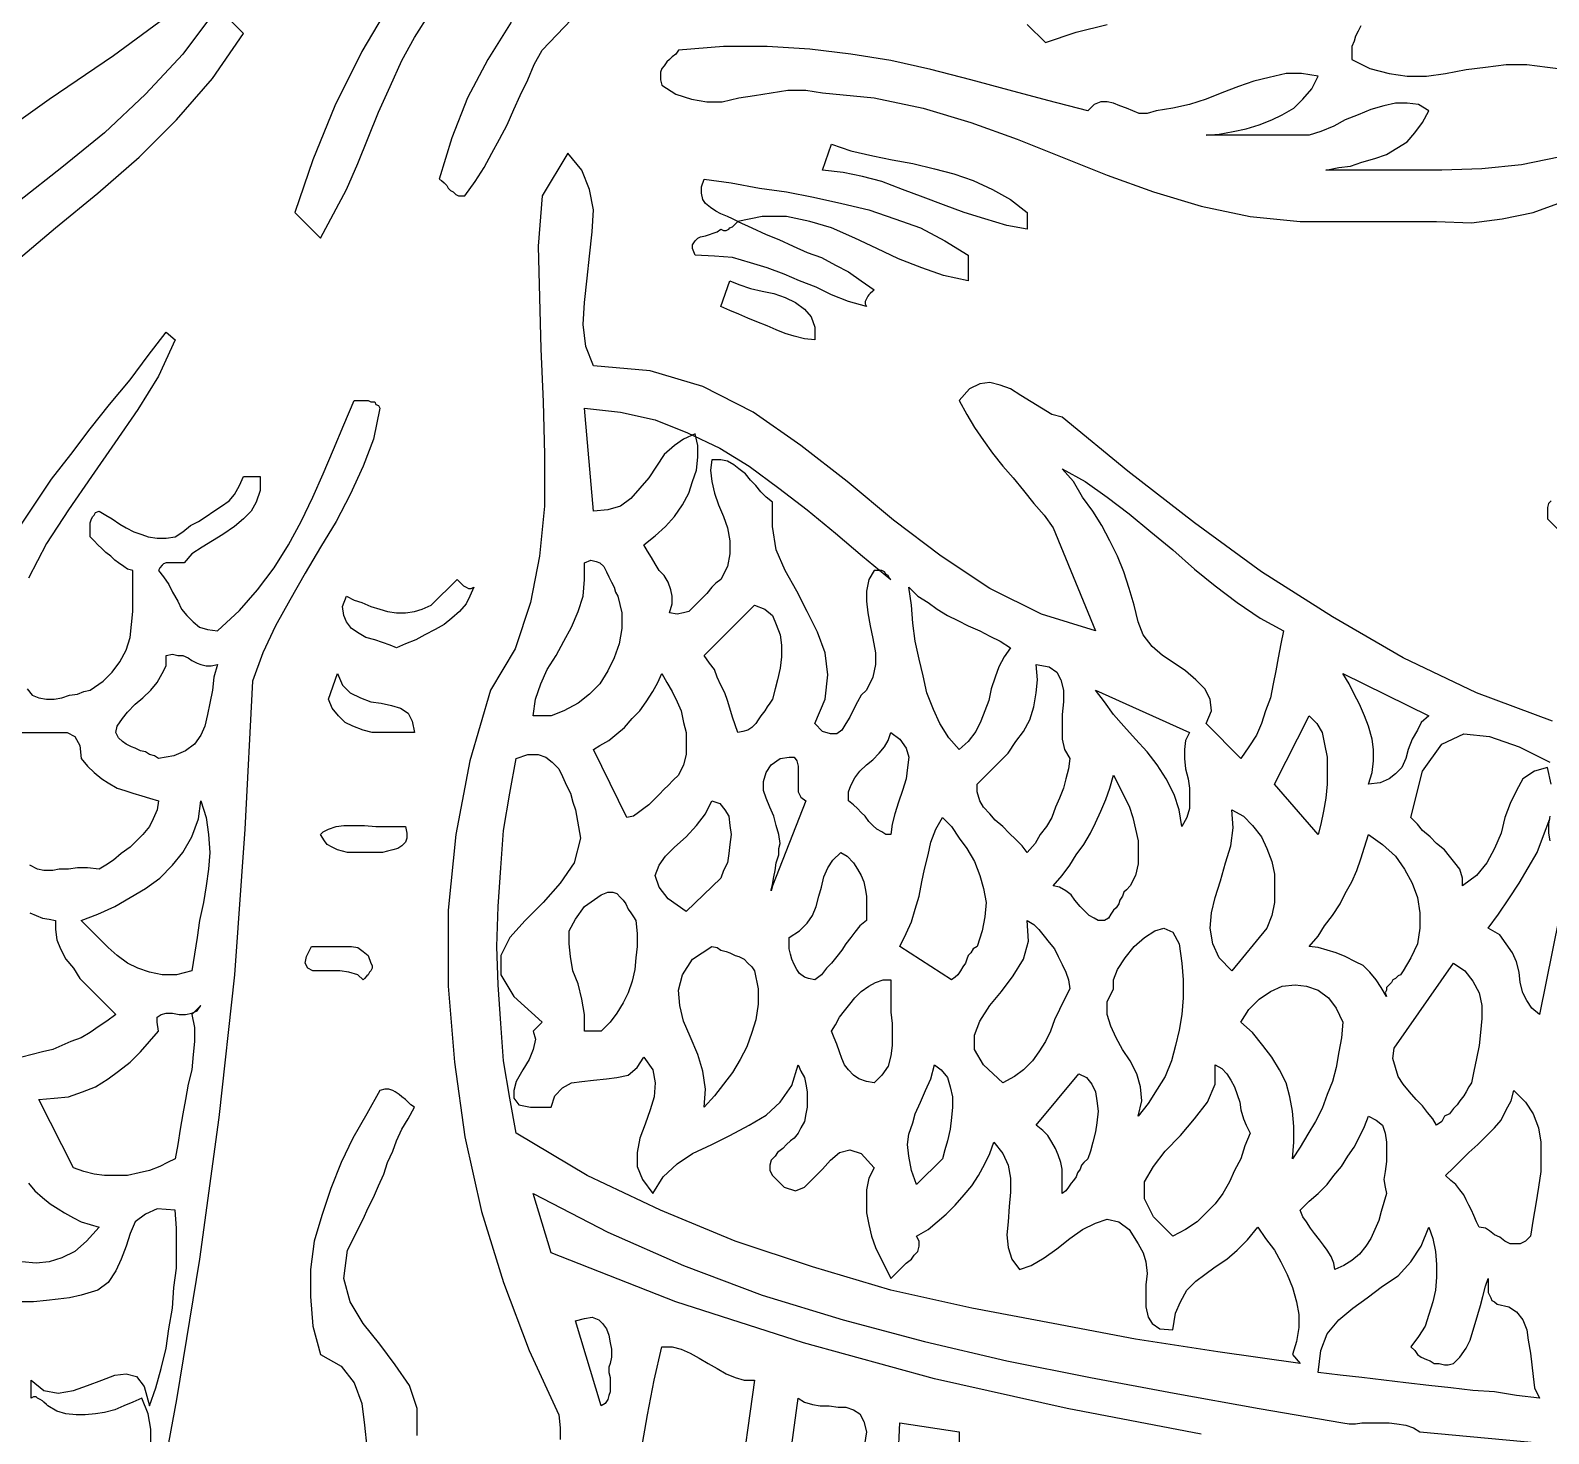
# Model space of a CAD drawing. Extents: x 0.03 to 9.22, y 0.02 to 5.11.
# Drawn here: x 1.244 to 2.424, y 1.183 to 2.273 of the extents above; entities that cross this region are included whole.
import ezdxf

# ---------------------------------------------------------------- set-up
doc = ezdxf.new("R2010")
doc.units = 0
doc.layers.add('1', color=7, linetype='Continuous')

msp = doc.modelspace()

# ---------------------------------------------------------------- linework, layer by layer
for points in [[(2.019, 2.132), (2.019, 2.119), (2.003, 2.122), (1.986, 2.127), (1.97, 2.132), (1.954, 2.138), (1.938, 2.144), (1.922, 2.15), (1.906, 2.156), (1.891, 2.16), (1.876, 2.163), (1.86, 2.165), (1.867, 2.185), (1.882, 2.18), (1.899, 2.176), (1.914, 2.173), (1.93, 2.17), (1.947, 2.166), (1.962, 2.162), (1.977, 2.157), (1.992, 2.15), (2.006, 2.142), (2.019, 2.132)], [(1.973, 2.099), (1.973, 2.079), (1.954, 2.083), (1.937, 2.089), (1.919, 2.096), (1.902, 2.104), (1.885, 2.112), (1.867, 2.12), (1.85, 2.125), (1.832, 2.129), (1.813, 2.129), (1.794, 2.125), (1.805, 2.12), (1.816, 2.115), (1.826, 2.111), (1.837, 2.106), (1.848, 2.101), (1.859, 2.097), (1.87, 2.091), (1.88, 2.086), (1.89, 2.079), (1.9, 2.072), (1.899, 2.071), (1.897, 2.069), (1.896, 2.068), (1.895, 2.067), (1.894, 2.065), (1.893, 2.063), (1.893, 2.061), (1.894, 2.059), (1.88, 2.063), (1.867, 2.068), (1.855, 2.074), (1.842, 2.079), (1.83, 2.084), (1.817, 2.089), (1.804, 2.093), (1.79, 2.097), (1.776, 2.098), (1.761, 2.099), (1.759, 2.104), (1.759, 2.107), (1.761, 2.11), (1.763, 2.112), (1.765, 2.113), (1.769, 2.114), (1.772, 2.115), (1.775, 2.116), (1.778, 2.117), (1.781, 2.119), (1.783, 2.118), (1.785, 2.118), (1.787, 2.119), (1.788, 2.12), (1.79, 2.121), (1.791, 2.122), (1.793, 2.124), (1.794, 2.125), (1.79, 2.127), (1.786, 2.129), (1.781, 2.131), (1.777, 2.133), (1.773, 2.136), (1.769, 2.139), (1.767, 2.142), (1.766, 2.147), (1.766, 2.152), (1.768, 2.158), (1.789, 2.155), (1.811, 2.151), (1.832, 2.148), (1.853, 2.144), (1.875, 2.139), (1.896, 2.134), (1.916, 2.127), (1.936, 2.12), (1.955, 2.11), (1.973, 2.099)], [(1.854, 2.033), (1.846, 2.034), (1.838, 2.036), (1.831, 2.038), (1.824, 2.041), (1.817, 2.044), (1.809, 2.047), (1.802, 2.05), (1.795, 2.053), (1.788, 2.056), (1.781, 2.059), (1.788, 2.079), (1.795, 2.076), (1.804, 2.073), (1.813, 2.071), (1.822, 2.069), (1.831, 2.066), (1.839, 2.062), (1.846, 2.057), (1.851, 2.051), (1.854, 2.043), (1.854, 2.033)], [(1.233, 1.883), (1.247, 1.904), (1.261, 1.925), (1.276, 1.944), (1.291, 1.964), (1.306, 1.983), (1.322, 2.002), (1.336, 2.021), (1.35, 2.039), (1.357, 2.033)], [(1.357, 2.033), (1.344, 2.005), (1.328, 1.979), (1.31, 1.953), (1.292, 1.927), (1.274, 1.901), (1.257, 1.875), (1.243, 1.848)], [(1.242, 1.762), (1.246, 1.757), (1.251, 1.755), (1.257, 1.754), (1.263, 1.754), (1.269, 1.755), (1.275, 1.757), (1.281, 1.758), (1.286, 1.76), (1.291, 1.761), (1.301, 1.768), (1.308, 1.775), (1.314, 1.783), (1.319, 1.792), (1.322, 1.802), (1.323, 1.812), (1.324, 1.822), (1.324, 1.832), (1.324, 1.843), (1.324, 1.854), (1.32, 1.855), (1.317, 1.857), (1.313, 1.86), (1.31, 1.862), (1.307, 1.865), (1.303, 1.868), (1.3, 1.871), (1.297, 1.874), (1.294, 1.877), (1.291, 1.88), (1.291, 1.883), (1.291, 1.886), (1.291, 1.889), (1.291, 1.891), (1.292, 1.894), (1.293, 1.896), (1.294, 1.897), (1.295, 1.899), (1.298, 1.9), (1.303, 1.897), (1.308, 1.894), (1.314, 1.89), (1.319, 1.887), (1.325, 1.884), (1.331, 1.882), (1.336, 1.88), (1.343, 1.879), (1.35, 1.879), (1.357, 1.88), (1.363, 1.884), (1.369, 1.889), (1.375, 1.892), (1.381, 1.896), (1.387, 1.9), (1.393, 1.904), (1.399, 1.908), (1.403, 1.913), (1.407, 1.92), (1.41, 1.927), (1.423, 1.927), (1.423, 1.916), (1.42, 1.907), (1.416, 1.9), (1.41, 1.894), (1.403, 1.888), (1.394, 1.882), (1.386, 1.877), (1.378, 1.872), (1.37, 1.867), (1.364, 1.86), (1.361, 1.86), (1.358, 1.86), (1.355, 1.86), (1.353, 1.86), (1.35, 1.86), (1.348, 1.859), (1.347, 1.858), (1.345, 1.856), (1.344, 1.854), (1.348, 1.849), (1.352, 1.843), (1.355, 1.837), (1.359, 1.83), (1.362, 1.824), (1.366, 1.819), (1.371, 1.814), (1.376, 1.81), (1.382, 1.808), (1.39, 1.807), (1.407, 1.823), (1.421, 1.839), (1.434, 1.856), (1.445, 1.874), (1.455, 1.892), (1.464, 1.911), (1.472, 1.929), (1.48, 1.948), (1.488, 1.967), (1.496, 1.986), (1.499, 1.986), (1.502, 1.986), (1.504, 1.986), (1.507, 1.986), (1.509, 1.985), (1.512, 1.985), (1.513, 1.983), (1.515, 1.982), (1.516, 1.98), (1.511, 1.956), (1.503, 1.935), (1.493, 1.913), (1.482, 1.892), (1.47, 1.872), (1.458, 1.852), (1.446, 1.831), (1.435, 1.811), (1.425, 1.79), (1.417, 1.768), (1.411, 1.653), (1.403, 1.54), (1.391, 1.429), (1.376, 1.319), (1.358, 1.21), (1.338, 1.102)], [(1.589, 1.841), (1.586, 1.834), (1.583, 1.828), (1.578, 1.822), (1.572, 1.817), (1.566, 1.812), (1.559, 1.808), (1.551, 1.804), (1.544, 1.8), (1.536, 1.797), (1.529, 1.794), (1.524, 1.796), (1.518, 1.798), (1.512, 1.8), (1.505, 1.802), (1.5, 1.805), (1.494, 1.809), (1.49, 1.814), (1.488, 1.819), (1.487, 1.826), (1.49, 1.834), (1.496, 1.831), (1.502, 1.829), (1.509, 1.826), (1.516, 1.824), (1.522, 1.822), (1.529, 1.821), (1.536, 1.821), (1.543, 1.822), (1.549, 1.824), (1.556, 1.827), (1.576, 1.847), (1.577, 1.846), (1.579, 1.844), (1.58, 1.843), (1.581, 1.842), (1.583, 1.841), (1.585, 1.84), (1.587, 1.84), (1.589, 1.841)], [(1.543, 1.728), (1.535, 1.728), (1.526, 1.728), (1.518, 1.728), (1.51, 1.728), (1.503, 1.73), (1.495, 1.733), (1.489, 1.736), (1.484, 1.741), (1.479, 1.747), (1.476, 1.754), (1.483, 1.774), (1.487, 1.765), (1.493, 1.759), (1.501, 1.755), (1.509, 1.752), (1.517, 1.751), (1.525, 1.749), (1.532, 1.747), (1.538, 1.743), (1.541, 1.737), (1.543, 1.728)], [(1.536, 1.655), (1.537, 1.65), (1.537, 1.646), (1.536, 1.643), (1.533, 1.64), (1.53, 1.638), (1.526, 1.637), (1.522, 1.636), (1.518, 1.635), (1.513, 1.635), (1.509, 1.635), (1.505, 1.635), (1.5, 1.635), (1.496, 1.635), (1.491, 1.635), (1.487, 1.636), (1.483, 1.637), (1.479, 1.639), (1.475, 1.641), (1.473, 1.644), (1.47, 1.649), (1.472, 1.651), (1.476, 1.653), (1.482, 1.655), (1.488, 1.656), (1.496, 1.656), (1.504, 1.656), (1.513, 1.655), (1.521, 1.655), (1.529, 1.655), (1.536, 1.655)], [(1.509, 1.549), (1.51, 1.547), (1.51, 1.545), (1.509, 1.543), (1.508, 1.542), (1.507, 1.54), (1.506, 1.539), (1.504, 1.537), (1.503, 1.536), (1.499, 1.54), (1.492, 1.542), (1.485, 1.543), (1.478, 1.543), (1.471, 1.543), (1.464, 1.543), (1.46, 1.545), (1.458, 1.549), (1.459, 1.554), (1.463, 1.562), (1.468, 1.562), (1.473, 1.562), (1.478, 1.562), (1.484, 1.562), (1.489, 1.562), (1.494, 1.562), (1.499, 1.561), (1.503, 1.558), (1.507, 1.555), (1.509, 1.549)], [(1.338, 1.176), (1.338, 1.187), (1.336, 1.199), (1.331, 1.211), (1.324, 1.208), (1.317, 1.205), (1.31, 1.202), (1.302, 1.2), (1.295, 1.199), (1.287, 1.198), (1.28, 1.198), (1.272, 1.199), (1.265, 1.201), (1.258, 1.205), (1.257, 1.206), (1.255, 1.208), (1.254, 1.209), (1.252, 1.21), (1.25, 1.211), (1.249, 1.212), (1.247, 1.212), (1.245, 1.211), (1.245, 1.225), (1.255, 1.217), (1.266, 1.215), (1.278, 1.217), (1.289, 1.221), (1.3, 1.225), (1.31, 1.229), (1.319, 1.23), (1.327, 1.228), (1.333, 1.22), (1.337, 1.205), (1.342, 1.219), (1.346, 1.234), (1.35, 1.25), (1.352, 1.265), (1.355, 1.281), (1.356, 1.297), (1.358, 1.312), (1.358, 1.328), (1.358, 1.343), (1.357, 1.357), (1.343, 1.358), (1.334, 1.354), (1.326, 1.348), (1.322, 1.339), (1.319, 1.329), (1.315, 1.319), (1.311, 1.31), (1.305, 1.301), (1.297, 1.295), (1.284, 1.291), (1.275, 1.289), (1.266, 1.288), (1.257, 1.287), (1.247, 1.286), (1.238, 1.286)]]:
    msp.add_lwpolyline(points)
at = {"layer": '1'}
for points in [[(1.21, 2.185), (1.259, 2.22), (1.309, 2.254), (1.358, 2.29)], [(1.232, 2.093), (1.264, 2.12), (1.297, 2.147), (1.329, 2.175), (1.358, 2.204), (1.386, 2.236), (1.41, 2.271), (1.39, 2.291), (1.363, 2.255), (1.334, 2.224), (1.302, 2.194), (1.269, 2.167), (1.236, 2.141)], [(1.526, 2.298), (1.502, 2.257), (1.481, 2.215), (1.464, 2.173), (1.45, 2.132), (1.47, 2.112), (1.48, 2.131), (1.49, 2.15), (1.499, 2.17), (1.507, 2.19), (1.515, 2.21), (1.524, 2.23), (1.533, 2.25), (1.543, 2.268), (1.555, 2.287)], [(1.618, 2.28), (1.6, 2.251), (1.584, 2.221), (1.572, 2.19), (1.562, 2.158), (1.564, 2.157), (1.566, 2.155), (1.568, 2.153), (1.569, 2.151), (1.571, 2.149), (1.573, 2.148), (1.575, 2.146), (1.577, 2.145), (1.579, 2.145), (1.582, 2.145), (1.59, 2.156), (1.597, 2.167), (1.603, 2.178), (1.609, 2.189), (1.615, 2.2), (1.62, 2.212), (1.625, 2.223), (1.631, 2.235), (1.636, 2.247), (1.642, 2.258), (1.665, 2.282)], [(2.019, 2.278), (2.033, 2.264), (2.057, 2.272), (2.081, 2.278)], [(2.278, 2.277), (2.276, 2.273), (2.274, 2.269), (2.273, 2.265), (2.271, 2.261), (2.271, 2.256), (2.271, 2.251), (2.285, 2.244), (2.3, 2.24), (2.314, 2.238), (2.329, 2.238), (2.344, 2.24), (2.36, 2.243), (2.375, 2.245), (2.391, 2.247), (2.407, 2.247), (2.423, 2.245), (2.536, 2.231)], [(2.432, 2.175), (2.403, 2.169), (2.372, 2.166), (2.341, 2.165), (2.311, 2.165), (2.281, 2.165), (2.251, 2.165), (2.261, 2.167), (2.27, 2.168), (2.279, 2.171), (2.289, 2.174), (2.298, 2.177), (2.306, 2.182), (2.314, 2.187), (2.32, 2.194), (2.326, 2.202), (2.331, 2.211), (2.323, 2.216), (2.314, 2.217), (2.305, 2.217), (2.296, 2.215), (2.286, 2.212), (2.276, 2.208), (2.266, 2.204), (2.257, 2.199), (2.247, 2.195), (2.238, 2.192), (2.158, 2.192), (2.168, 2.193), (2.179, 2.195), (2.189, 2.197), (2.199, 2.2), (2.209, 2.204), (2.217, 2.208), (2.226, 2.213), (2.233, 2.22), (2.24, 2.228), (2.245, 2.238), (2.232, 2.24), (2.22, 2.24), (2.207, 2.237), (2.195, 2.234), (2.183, 2.23), (2.17, 2.225), (2.158, 2.22), (2.145, 2.216), (2.132, 2.213), (2.119, 2.211), (2.112, 2.209), (2.106, 2.209), (2.101, 2.211), (2.096, 2.213), (2.091, 2.215), (2.086, 2.217), (2.081, 2.218), (2.076, 2.218), (2.071, 2.216), (2.066, 2.211), (2.035, 2.219), (2.005, 2.227), (1.975, 2.235), (1.944, 2.243), (1.913, 2.25), (1.882, 2.255), (1.85, 2.259), (1.817, 2.261), (1.783, 2.261), (1.748, 2.258), (1.746, 2.255), (1.743, 2.253), (1.741, 2.251), (1.739, 2.249), (1.737, 2.246), (1.735, 2.244), (1.734, 2.241), (1.734, 2.238), (1.734, 2.235), (1.735, 2.231), (1.746, 2.224), (1.758, 2.22), (1.77, 2.218), (1.782, 2.218), (1.795, 2.221), (1.807, 2.223), (1.82, 2.225), (1.833, 2.227), (1.847, 2.227), (1.86, 2.225), (1.9, 2.221), (1.938, 2.213), (1.975, 2.202), (2.011, 2.189), (2.046, 2.175), (2.081, 2.161), (2.117, 2.148), (2.154, 2.137), (2.192, 2.129), (2.231, 2.125), (2.24, 2.125), (2.249, 2.125), (2.259, 2.125), (2.27, 2.125), (2.281, 2.125), (2.293, 2.125), (2.304, 2.125), (2.315, 2.125), (2.326, 2.125), (2.337, 2.125), (2.364, 2.124), (2.388, 2.127), (2.412, 2.132), (2.434, 2.14)], [(2.427, 1.737), (2.368, 1.759), (2.311, 1.786), (2.256, 1.818), (2.201, 1.853), (2.149, 1.891), (2.097, 1.931), (2.046, 1.973), (2.038, 1.975), (2.03, 1.98), (2.022, 1.985), (2.014, 1.99), (2.006, 1.995), (1.998, 1.998), (1.99, 2), (1.982, 1.999), (1.974, 1.995), (1.966, 1.986), (1.972, 1.975), (1.978, 1.965), (1.985, 1.955), (1.992, 1.945), (2, 1.935), (2.008, 1.926), (2.016, 1.916), (2.024, 1.906), (2.032, 1.897), (2.039, 1.887), (2.072, 1.807), (2.03, 1.82), (1.99, 1.84), (1.952, 1.865), (1.915, 1.893), (1.879, 1.923), (1.843, 1.951), (1.806, 1.977), (1.767, 1.997), (1.726, 2.009), (1.682, 2.013), (1.676, 2.028), (1.674, 2.045), (1.675, 2.062), (1.677, 2.081), (1.679, 2.098), (1.681, 2.117), (1.682, 2.134), (1.679, 2.15), (1.673, 2.165), (1.662, 2.178), (1.642, 2.145), (1.639, 2.106), (1.64, 2.066), (1.641, 2.026), (1.643, 1.985), (1.644, 1.944), (1.644, 1.904), (1.64, 1.865), (1.633, 1.829), (1.621, 1.793), (1.602, 1.761), (1.586, 1.706), (1.575, 1.649), (1.569, 1.59), (1.569, 1.531), (1.574, 1.472), (1.582, 1.414), (1.595, 1.356), (1.612, 1.301), (1.632, 1.248), (1.655, 1.198), (1.656, 1.188), (1.656, 1.179)], [(1.913, 1.847), (1.912, 1.848), (1.911, 1.85), (1.909, 1.851), (1.908, 1.853), (1.906, 1.854), (1.904, 1.854), (1.902, 1.854), (1.9, 1.854), (1.896, 1.847), (1.894, 1.838), (1.894, 1.83), (1.895, 1.821), (1.897, 1.811), (1.899, 1.801), (1.901, 1.79), (1.901, 1.781), (1.899, 1.771), (1.894, 1.761), (1.89, 1.757), (1.887, 1.752), (1.884, 1.746), (1.881, 1.74), (1.878, 1.735), (1.875, 1.73), (1.871, 1.727), (1.866, 1.727), (1.86, 1.729), (1.854, 1.735), (1.862, 1.754), (1.864, 1.773), (1.862, 1.79), (1.856, 1.806), (1.848, 1.822), (1.84, 1.838), (1.831, 1.854), (1.824, 1.87), (1.821, 1.888), (1.821, 1.907), (1.816, 1.911), (1.812, 1.915), (1.808, 1.92), (1.804, 1.924), (1.8, 1.929), (1.795, 1.933), (1.791, 1.936), (1.786, 1.939), (1.781, 1.94), (1.774, 1.94), (1.773, 1.932), (1.774, 1.923), (1.776, 1.914), (1.779, 1.905), (1.783, 1.896), (1.786, 1.887), (1.788, 1.877), (1.788, 1.867), (1.786, 1.857), (1.781, 1.847), (1.777, 1.844), (1.774, 1.841), (1.77, 1.836), (1.767, 1.833), (1.763, 1.829), (1.759, 1.825), (1.756, 1.822), (1.752, 1.821), (1.747, 1.82), (1.741, 1.821), (1.743, 1.828), (1.743, 1.834), (1.742, 1.839), (1.74, 1.845), (1.737, 1.85), (1.733, 1.854), (1.73, 1.859), (1.727, 1.864), (1.724, 1.869), (1.721, 1.874), (1.73, 1.881), (1.738, 1.888), (1.745, 1.896), (1.751, 1.905), (1.756, 1.914), (1.759, 1.923), (1.762, 1.932), (1.763, 1.942), (1.763, 1.951), (1.761, 1.96), (1.752, 1.956), (1.745, 1.951), (1.737, 1.944), (1.731, 1.935), (1.725, 1.926), (1.718, 1.918), (1.711, 1.91), (1.703, 1.904), (1.693, 1.901), (1.682, 1.9), (1.675, 1.98), (1.703, 1.977), (1.73, 1.971), (1.755, 1.961), (1.78, 1.949), (1.803, 1.935), (1.826, 1.918), (1.848, 1.901), (1.87, 1.883), (1.891, 1.865), (1.913, 1.847)], [(2.218, 1.807), (2.216, 1.797), (2.214, 1.786), (2.212, 1.776), (2.21, 1.766), (2.208, 1.755), (2.204, 1.745), (2.201, 1.735), (2.197, 1.726), (2.191, 1.717), (2.185, 1.708), (2.158, 1.735), (2.162, 1.745), (2.161, 1.754), (2.157, 1.762), (2.15, 1.769), (2.142, 1.776), (2.133, 1.782), (2.124, 1.788), (2.116, 1.795), (2.109, 1.804), (2.105, 1.814), (2.102, 1.827), (2.098, 1.84), (2.094, 1.853), (2.089, 1.865), (2.083, 1.877), (2.077, 1.889), (2.07, 1.9), (2.062, 1.911), (2.055, 1.923), (2.046, 1.933), (2.064, 1.923), (2.081, 1.911), (2.098, 1.898), (2.115, 1.884), (2.132, 1.87), (2.149, 1.855), (2.165, 1.842), (2.182, 1.829), (2.2, 1.817), (2.218, 1.807)], [(2.426, 1.908), (2.424, 1.906), (2.423, 1.903), (2.423, 1.9), (2.423, 1.897), (2.423, 1.894), (2.476, 1.841)], [(1.701, 1.834), (1.704, 1.821), (1.704, 1.809), (1.702, 1.797), (1.698, 1.786), (1.693, 1.776), (1.687, 1.766), (1.679, 1.758), (1.67, 1.751), (1.659, 1.745), (1.649, 1.741), (1.635, 1.741), (1.637, 1.754), (1.641, 1.766), (1.646, 1.777), (1.653, 1.788), (1.659, 1.799), (1.665, 1.81), (1.67, 1.822), (1.674, 1.834), (1.675, 1.847), (1.675, 1.86), (1.68, 1.862), (1.684, 1.861), (1.687, 1.86), (1.69, 1.857), (1.692, 1.853), (1.694, 1.849), (1.696, 1.845), (1.698, 1.841), (1.699, 1.837), (1.701, 1.834)], [(2.006, 1.794), (2.001, 1.787), (1.997, 1.779), (1.994, 1.771), (1.991, 1.762), (1.989, 1.753), (1.986, 1.745), (1.983, 1.737), (1.979, 1.729), (1.973, 1.721), (1.966, 1.715), (1.958, 1.724), (1.951, 1.735), (1.946, 1.746), (1.941, 1.759), (1.938, 1.772), (1.935, 1.785), (1.932, 1.799), (1.93, 1.813), (1.929, 1.827), (1.927, 1.841), (1.934, 1.834), (1.942, 1.829), (1.949, 1.824), (1.957, 1.819), (1.965, 1.815), (1.973, 1.811), (1.982, 1.807), (1.99, 1.803), (1.998, 1.799), (2.006, 1.794)], [(1.821, 1.754), (1.819, 1.751), (1.817, 1.748), (1.815, 1.745), (1.812, 1.741), (1.81, 1.738), (1.808, 1.735), (1.805, 1.732), (1.802, 1.73), (1.798, 1.729), (1.794, 1.728), (1.792, 1.734), (1.79, 1.74), (1.788, 1.747), (1.786, 1.753), (1.784, 1.759), (1.781, 1.765), (1.778, 1.771), (1.776, 1.777), (1.772, 1.782), (1.768, 1.788), (1.807, 1.827), (1.815, 1.824), (1.821, 1.819), (1.824, 1.812), (1.827, 1.804), (1.828, 1.796), (1.828, 1.787), (1.827, 1.778), (1.825, 1.769), (1.823, 1.762), (1.821, 1.754)], [(1.39, 1.781), (1.387, 1.771), (1.386, 1.761), (1.384, 1.751), (1.382, 1.742), (1.38, 1.733), (1.377, 1.726), (1.372, 1.719), (1.365, 1.714), (1.356, 1.71), (1.344, 1.708), (1.341, 1.71), (1.337, 1.711), (1.334, 1.713), (1.33, 1.714), (1.326, 1.716), (1.323, 1.717), (1.319, 1.719), (1.316, 1.721), (1.313, 1.724), (1.311, 1.728), (1.312, 1.733), (1.316, 1.739), (1.32, 1.744), (1.326, 1.75), (1.332, 1.755), (1.338, 1.761), (1.343, 1.767), (1.347, 1.774), (1.35, 1.78), (1.35, 1.788), (1.355, 1.789), (1.359, 1.788), (1.363, 1.788), (1.367, 1.786), (1.37, 1.784), (1.374, 1.782), (1.377, 1.781), (1.381, 1.78), (1.385, 1.78), (1.39, 1.781)], [(1.748, 1.695), (1.744, 1.691), (1.74, 1.687), (1.737, 1.684), (1.733, 1.68), (1.729, 1.676), (1.725, 1.672), (1.721, 1.669), (1.717, 1.666), (1.713, 1.663), (1.708, 1.662), (1.682, 1.715), (1.687, 1.718), (1.694, 1.722), (1.7, 1.727), (1.706, 1.732), (1.712, 1.739), (1.718, 1.745), (1.723, 1.752), (1.728, 1.76), (1.732, 1.767), (1.735, 1.774), (1.739, 1.767), (1.743, 1.76), (1.747, 1.752), (1.75, 1.745), (1.752, 1.736), (1.754, 1.728), (1.754, 1.719), (1.754, 1.711), (1.752, 1.703), (1.748, 1.695)], [(2.052, 1.708), (2.051, 1.7), (2.049, 1.692), (2.047, 1.685), (2.044, 1.677), (2.041, 1.67), (2.038, 1.662), (2.034, 1.655), (2.029, 1.649), (2.025, 1.642), (2.019, 1.635), (2.015, 1.64), (2.01, 1.645), (2.005, 1.65), (2, 1.655), (1.994, 1.66), (1.99, 1.665), (1.985, 1.67), (1.982, 1.675), (1.98, 1.682), (1.98, 1.688), (1.988, 1.696), (1.996, 1.704), (2.004, 1.712), (2.01, 1.721), (2.016, 1.729), (2.021, 1.738), (2.024, 1.748), (2.026, 1.759), (2.027, 1.769), (2.026, 1.781), (2.036, 1.779), (2.042, 1.775), (2.045, 1.769), (2.047, 1.761), (2.047, 1.752), (2.046, 1.742), (2.046, 1.733), (2.046, 1.723), (2.048, 1.715), (2.052, 1.708)], [(2.331, 1.741), (2.325, 1.736), (2.322, 1.73), (2.318, 1.723), (2.315, 1.715), (2.313, 1.708), (2.31, 1.701), (2.305, 1.696), (2.3, 1.692), (2.293, 1.689), (2.284, 1.688), (2.287, 1.697), (2.288, 1.706), (2.288, 1.715), (2.287, 1.723), (2.284, 1.733), (2.281, 1.741), (2.277, 1.75), (2.273, 1.758), (2.269, 1.766), (2.264, 1.774), (2.331, 1.741)], [(2.145, 1.728), (2.142, 1.722), (2.141, 1.715), (2.141, 1.708), (2.142, 1.7), (2.144, 1.692), (2.145, 1.685), (2.145, 1.677), (2.145, 1.669), (2.143, 1.662), (2.139, 1.655), (2.137, 1.668), (2.133, 1.68), (2.127, 1.692), (2.12, 1.703), (2.112, 1.713), (2.103, 1.723), (2.094, 1.733), (2.086, 1.742), (2.079, 1.752), (2.072, 1.761), (2.145, 1.728)], [(2.245, 1.649), (2.211, 1.688), (2.238, 1.741), (2.244, 1.735), (2.248, 1.728), (2.25, 1.719), (2.252, 1.709), (2.252, 1.699), (2.252, 1.688), (2.251, 1.677), (2.249, 1.667), (2.247, 1.657), (2.245, 1.649)], [(1.237, 1.728), (1.246, 1.728), (1.256, 1.728), (1.265, 1.728), (1.273, 1.728), (1.279, 1.725), (1.283, 1.718), (1.284, 1.708)], [(1.913, 1.649), (1.909, 1.649), (1.906, 1.651), (1.902, 1.653), (1.899, 1.656), (1.896, 1.659), (1.893, 1.663), (1.89, 1.666), (1.887, 1.669), (1.884, 1.672), (1.88, 1.675), (1.88, 1.682), (1.882, 1.687), (1.885, 1.693), (1.889, 1.698), (1.894, 1.703), (1.899, 1.707), (1.904, 1.712), (1.908, 1.717), (1.911, 1.722), (1.913, 1.728), (1.92, 1.723), (1.925, 1.716), (1.927, 1.709), (1.926, 1.701), (1.925, 1.692), (1.922, 1.683), (1.919, 1.674), (1.916, 1.665), (1.914, 1.657), (1.913, 1.649)], [(2.426, 1.688), (2.423, 1.701), (2.413, 1.698), (2.404, 1.692), (2.399, 1.683), (2.394, 1.673), (2.39, 1.662), (2.387, 1.65), (2.382, 1.638), (2.376, 1.627), (2.368, 1.617), (2.357, 1.609), (2.357, 1.615), (2.355, 1.622), (2.351, 1.627), (2.347, 1.632), (2.343, 1.637), (2.337, 1.642), (2.332, 1.647), (2.326, 1.652), (2.322, 1.657), (2.317, 1.662), (2.326, 1.698), (2.341, 1.719), (2.358, 1.727), (2.378, 1.725), (2.401, 1.717), (2.425, 1.705)], [(1.668, 1.668), (1.672, 1.646), (1.667, 1.627), (1.656, 1.611), (1.643, 1.596), (1.629, 1.582), (1.617, 1.569), (1.61, 1.555), (1.61, 1.54), (1.62, 1.523), (1.642, 1.503), (1.635, 1.496), (1.637, 1.49), (1.635, 1.482), (1.632, 1.474), (1.627, 1.466), (1.622, 1.457), (1.62, 1.45), (1.62, 1.444), (1.624, 1.439), (1.633, 1.437), (1.649, 1.437), (1.652, 1.446), (1.658, 1.452), (1.665, 1.456), (1.673, 1.457), (1.682, 1.458), (1.692, 1.459), (1.7, 1.46), (1.709, 1.462), (1.716, 1.468), (1.721, 1.476), (1.728, 1.466), (1.73, 1.456), (1.729, 1.445), (1.726, 1.435), (1.722, 1.424), (1.718, 1.413), (1.716, 1.402), (1.716, 1.391), (1.72, 1.381), (1.728, 1.37), (1.736, 1.383), (1.747, 1.393), (1.759, 1.401), (1.774, 1.408), (1.788, 1.415), (1.803, 1.423), (1.816, 1.431), (1.827, 1.441), (1.836, 1.454), (1.841, 1.47), (1.843, 1.465), (1.846, 1.46), (1.847, 1.455), (1.848, 1.449), (1.848, 1.443), (1.848, 1.437), (1.847, 1.432), (1.846, 1.426), (1.843, 1.421), (1.841, 1.417), (1.838, 1.413), (1.835, 1.411), (1.832, 1.408), (1.829, 1.405), (1.825, 1.402), (1.823, 1.399), (1.82, 1.396), (1.819, 1.392), (1.819, 1.388), (1.821, 1.384), (1.83, 1.375), (1.839, 1.372), (1.846, 1.375), (1.853, 1.382), (1.86, 1.389), (1.866, 1.396), (1.873, 1.402), (1.881, 1.404), (1.89, 1.401), (1.9, 1.39), (1.896, 1.382), (1.894, 1.373), (1.894, 1.364), (1.894, 1.355), (1.896, 1.346), (1.898, 1.337), (1.901, 1.328), (1.905, 1.32), (1.909, 1.312), (1.913, 1.304), (1.916, 1.307), (1.919, 1.31), (1.922, 1.313), (1.925, 1.316), (1.929, 1.319), (1.931, 1.322), (1.934, 1.325), (1.935, 1.329), (1.935, 1.333), (1.933, 1.337), (1.942, 1.342), (1.949, 1.348), (1.956, 1.354), (1.963, 1.361), (1.97, 1.369), (1.976, 1.376), (1.981, 1.384), (1.986, 1.393), (1.99, 1.401), (1.993, 1.41), (2, 1.401), (2.004, 1.392), (2.006, 1.382), (2.006, 1.371), (2.005, 1.36), (2.004, 1.348), (2.003, 1.338), (2.004, 1.328), (2.007, 1.319), (2.013, 1.311), (2.022, 1.314), (2.032, 1.32), (2.042, 1.327), (2.052, 1.335), (2.062, 1.342), (2.072, 1.347), (2.081, 1.35), (2.09, 1.348), (2.098, 1.342), (2.105, 1.331), (2.109, 1.324), (2.111, 1.317), (2.112, 1.308), (2.111, 1.299), (2.111, 1.29), (2.111, 1.282), (2.113, 1.274), (2.116, 1.269), (2.122, 1.265), (2.132, 1.264), (2.134, 1.277), (2.138, 1.286), (2.143, 1.295), (2.15, 1.302), (2.157, 1.307), (2.165, 1.313), (2.174, 1.319), (2.182, 1.326), (2.19, 1.334), (2.198, 1.344), (2.204, 1.335), (2.211, 1.326), (2.216, 1.317), (2.221, 1.307), (2.225, 1.297), (2.228, 1.286), (2.23, 1.276), (2.23, 1.266), (2.228, 1.255), (2.225, 1.245), (2.231, 1.238), (2.167, 1.247), (2.103, 1.257), (2.039, 1.269), (1.976, 1.281), (1.913, 1.295), (1.852, 1.313), (1.792, 1.333), (1.734, 1.357), (1.677, 1.384), (1.622, 1.417), (1.617, 1.444), (1.612, 1.473), (1.61, 1.502), (1.608, 1.532), (1.607, 1.562), (1.608, 1.593), (1.61, 1.623), (1.612, 1.652), (1.617, 1.681), (1.622, 1.708), (1.631, 1.711), (1.639, 1.711), (1.645, 1.709), (1.65, 1.705), (1.655, 1.7), (1.658, 1.694), (1.661, 1.687), (1.664, 1.681), (1.666, 1.674), (1.668, 1.668)], [(1.284, 1.708), (1.289, 1.702), (1.294, 1.697), (1.3, 1.692), (1.305, 1.689), (1.312, 1.685), (1.318, 1.683), (1.324, 1.681), (1.331, 1.679), (1.337, 1.677), (1.344, 1.675), (1.343, 1.668), (1.34, 1.661), (1.337, 1.655), (1.332, 1.649), (1.327, 1.644), (1.322, 1.639), (1.315, 1.634), (1.309, 1.629), (1.303, 1.625), (1.298, 1.622), (1.289, 1.623), (1.281, 1.623), (1.274, 1.622), (1.267, 1.622), (1.262, 1.621), (1.255, 1.621), (1.25, 1.622), (1.244, 1.625)], [(1.847, 1.675), (1.821, 1.609), (1.82, 1.605), (1.82, 1.606), (1.821, 1.61), (1.822, 1.616), (1.823, 1.621), (1.824, 1.627), (1.826, 1.633), (1.826, 1.638), (1.827, 1.642), (1.826, 1.649), (1.824, 1.656), (1.822, 1.663), (1.819, 1.67), (1.816, 1.677), (1.814, 1.683), (1.814, 1.69), (1.816, 1.697), (1.82, 1.703), (1.827, 1.708), (1.834, 1.709), (1.838, 1.709), (1.84, 1.706), (1.841, 1.702), (1.841, 1.697), (1.841, 1.692), (1.841, 1.687), (1.841, 1.682), (1.843, 1.678), (1.847, 1.675)], [(2.099, 1.609), (2.096, 1.606), (2.094, 1.604), (2.093, 1.601), (2.091, 1.598), (2.09, 1.595), (2.088, 1.592), (2.086, 1.59), (2.084, 1.587), (2.082, 1.584), (2.079, 1.582), (2.074, 1.582), (2.071, 1.584), (2.067, 1.586), (2.063, 1.59), (2.06, 1.593), (2.056, 1.598), (2.053, 1.602), (2.049, 1.605), (2.044, 1.608), (2.039, 1.609), (2.046, 1.617), (2.052, 1.625), (2.057, 1.633), (2.063, 1.641), (2.068, 1.65), (2.072, 1.658), (2.076, 1.667), (2.08, 1.676), (2.083, 1.685), (2.086, 1.695), (2.09, 1.687), (2.094, 1.679), (2.098, 1.671), (2.101, 1.662), (2.103, 1.653), (2.105, 1.644), (2.105, 1.635), (2.105, 1.626), (2.103, 1.617), (2.099, 1.609)], [(1.37, 1.543), (1.358, 1.54), (1.347, 1.54), (1.337, 1.542), (1.328, 1.545), (1.32, 1.549), (1.312, 1.555), (1.305, 1.561), (1.298, 1.568), (1.291, 1.575), (1.284, 1.582), (1.297, 1.587), (1.31, 1.593), (1.322, 1.6), (1.334, 1.607), (1.345, 1.615), (1.355, 1.625), (1.363, 1.635), (1.37, 1.647), (1.375, 1.661), (1.377, 1.675), (1.381, 1.662), (1.383, 1.649), (1.384, 1.635), (1.383, 1.622), (1.381, 1.609), (1.379, 1.596), (1.376, 1.582), (1.374, 1.569), (1.372, 1.556), (1.37, 1.543)], [(1.781, 1.615), (1.754, 1.589), (1.74, 1.599), (1.733, 1.608), (1.73, 1.617), (1.733, 1.625), (1.738, 1.632), (1.745, 1.639), (1.754, 1.647), (1.762, 1.656), (1.769, 1.665), (1.774, 1.675), (1.78, 1.673), (1.784, 1.668), (1.787, 1.663), (1.788, 1.656), (1.789, 1.649), (1.788, 1.641), (1.787, 1.634), (1.786, 1.627), (1.783, 1.621), (1.781, 1.615)], [(2.205, 1.576), (2.178, 1.543), (2.168, 1.553), (2.163, 1.564), (2.161, 1.576), (2.162, 1.588), (2.165, 1.6), (2.169, 1.613), (2.173, 1.627), (2.177, 1.64), (2.179, 1.654), (2.178, 1.668), (2.187, 1.663), (2.194, 1.656), (2.201, 1.647), (2.205, 1.638), (2.209, 1.628), (2.211, 1.618), (2.211, 1.607), (2.211, 1.596), (2.209, 1.586), (2.205, 1.576)], [(1.98, 1.562), (1.977, 1.56), (1.975, 1.557), (1.973, 1.555), (1.972, 1.552), (1.971, 1.549), (1.969, 1.546), (1.967, 1.543), (1.965, 1.54), (1.963, 1.538), (1.96, 1.536), (1.92, 1.562), (1.925, 1.572), (1.929, 1.581), (1.932, 1.591), (1.935, 1.601), (1.937, 1.612), (1.939, 1.622), (1.942, 1.633), (1.944, 1.643), (1.948, 1.653), (1.953, 1.662), (1.96, 1.655), (1.966, 1.646), (1.972, 1.638), (1.978, 1.628), (1.982, 1.617), (1.985, 1.607), (1.987, 1.596), (1.986, 1.585), (1.984, 1.574), (1.98, 1.562)], [(2.437, 1.609), (2.417, 1.509), (2.411, 1.514), (2.407, 1.52), (2.404, 1.526), (2.402, 1.534), (2.401, 1.542), (2.399, 1.55), (2.396, 1.557), (2.391, 1.564), (2.386, 1.571), (2.377, 1.576), (2.385, 1.587), (2.393, 1.599), (2.401, 1.611), (2.408, 1.623), (2.415, 1.635), (2.42, 1.648), (2.425, 1.661)], [(2.425, 1.663), (2.424, 1.657), (2.424, 1.65), (2.425, 1.644)], [(2.311, 1.543), (2.309, 1.54), (2.307, 1.539), (2.305, 1.537), (2.303, 1.536), (2.302, 1.534), (2.3, 1.532), (2.298, 1.53), (2.298, 1.528), (2.297, 1.526), (2.298, 1.523), (2.294, 1.53), (2.29, 1.536), (2.285, 1.542), (2.28, 1.547), (2.274, 1.55), (2.266, 1.554), (2.259, 1.557), (2.252, 1.559), (2.245, 1.561), (2.238, 1.562), (2.245, 1.57), (2.25, 1.578), (2.256, 1.586), (2.262, 1.595), (2.266, 1.603), (2.271, 1.612), (2.275, 1.621), (2.278, 1.63), (2.281, 1.639), (2.284, 1.649), (2.295, 1.641), (2.305, 1.632), (2.312, 1.622), (2.318, 1.611), (2.322, 1.6), (2.324, 1.588), (2.324, 1.576), (2.322, 1.564), (2.317, 1.553), (2.311, 1.543)], [(1.894, 1.582), (1.889, 1.578), (1.885, 1.573), (1.882, 1.569), (1.878, 1.564), (1.875, 1.559), (1.871, 1.554), (1.867, 1.549), (1.863, 1.545), (1.859, 1.54), (1.854, 1.536), (1.849, 1.537), (1.846, 1.538), (1.842, 1.541), (1.84, 1.544), (1.838, 1.548), (1.836, 1.552), (1.835, 1.556), (1.834, 1.56), (1.834, 1.565), (1.834, 1.569), (1.842, 1.574), (1.848, 1.58), (1.852, 1.586), (1.855, 1.593), (1.857, 1.601), (1.859, 1.608), (1.861, 1.616), (1.864, 1.623), (1.868, 1.629), (1.874, 1.635), (1.879, 1.632), (1.884, 1.627), (1.887, 1.622), (1.89, 1.617), (1.892, 1.612), (1.893, 1.607), (1.894, 1.601), (1.894, 1.595), (1.894, 1.588), (1.894, 1.582)], [(1.715, 1.582), (1.716, 1.572), (1.716, 1.562), (1.715, 1.553), (1.714, 1.544), (1.712, 1.535), (1.709, 1.526), (1.705, 1.518), (1.7, 1.51), (1.695, 1.503), (1.688, 1.496), (1.675, 1.496), (1.675, 1.509), (1.673, 1.521), (1.67, 1.533), (1.666, 1.543), (1.664, 1.554), (1.663, 1.564), (1.663, 1.574), (1.668, 1.583), (1.675, 1.593), (1.688, 1.602), (1.693, 1.604), (1.697, 1.604), (1.7, 1.603), (1.703, 1.6), (1.705, 1.598), (1.707, 1.595), (1.709, 1.591), (1.711, 1.588), (1.713, 1.585), (1.715, 1.582)], [(1.244, 1.588), (1.249, 1.586), (1.254, 1.584), (1.259, 1.583), (1.264, 1.582), (1.264, 1.575), (1.265, 1.567), (1.268, 1.56), (1.272, 1.552), (1.278, 1.545), (1.283, 1.537), (1.29, 1.53), (1.297, 1.523), (1.304, 1.516), (1.311, 1.509), (1.304, 1.504), (1.298, 1.5), (1.291, 1.495), (1.284, 1.491), (1.276, 1.488), (1.269, 1.485), (1.262, 1.482), (1.254, 1.48), (1.246, 1.478), (1.238, 1.476)], [(2.052, 1.529), (2.048, 1.521), (2.044, 1.513), (2.04, 1.505), (2.037, 1.496), (2.033, 1.488), (2.028, 1.48), (2.023, 1.473), (2.016, 1.466), (2.009, 1.461), (2, 1.456), (1.985, 1.47), (1.978, 1.482), (1.978, 1.493), (1.982, 1.504), (1.99, 1.516), (1.999, 1.527), (2.008, 1.539), (2.016, 1.552), (2.02, 1.566), (2.019, 1.582), (2.024, 1.579), (2.028, 1.575), (2.032, 1.57), (2.036, 1.565), (2.04, 1.56), (2.043, 1.554), (2.046, 1.548), (2.049, 1.542), (2.051, 1.536), (2.052, 1.529)], [(2.139, 1.549), (2.14, 1.536), (2.14, 1.522), (2.139, 1.509), (2.137, 1.497), (2.134, 1.485), (2.131, 1.473), (2.126, 1.461), (2.12, 1.451), (2.113, 1.44), (2.105, 1.43), (2.108, 1.442), (2.107, 1.453), (2.104, 1.463), (2.099, 1.473), (2.093, 1.482), (2.088, 1.491), (2.084, 1.5), (2.081, 1.509), (2.081, 1.519), (2.086, 1.529), (2.086, 1.536), (2.089, 1.544), (2.095, 1.553), (2.102, 1.562), (2.11, 1.569), (2.118, 1.574), (2.125, 1.576), (2.132, 1.573), (2.137, 1.564), (2.139, 1.549)], [(1.807, 1.543), (1.81, 1.529), (1.81, 1.517), (1.808, 1.505), (1.805, 1.495), (1.801, 1.484), (1.796, 1.474), (1.79, 1.464), (1.783, 1.455), (1.776, 1.446), (1.768, 1.437), (1.769, 1.451), (1.767, 1.465), (1.763, 1.478), (1.757, 1.492), (1.752, 1.504), (1.749, 1.516), (1.748, 1.528), (1.751, 1.54), (1.759, 1.552), (1.774, 1.562), (1.778, 1.561), (1.781, 1.559), (1.785, 1.558), (1.788, 1.557), (1.792, 1.555), (1.795, 1.554), (1.799, 1.552), (1.802, 1.549), (1.805, 1.546), (1.807, 1.543)], [(2.364, 1.456), (2.362, 1.453), (2.36, 1.449), (2.358, 1.446), (2.355, 1.442), (2.353, 1.439), (2.35, 1.436), (2.347, 1.432), (2.343, 1.43), (2.341, 1.426), (2.337, 1.423), (2.334, 1.428), (2.33, 1.433), (2.326, 1.438), (2.321, 1.443), (2.316, 1.449), (2.311, 1.455), (2.307, 1.461), (2.305, 1.468), (2.303, 1.475), (2.304, 1.483), (2.35, 1.549), (2.359, 1.543), (2.365, 1.535), (2.37, 1.526), (2.372, 1.516), (2.372, 1.506), (2.371, 1.495), (2.37, 1.485), (2.368, 1.475), (2.366, 1.465), (2.364, 1.456)], [(1.913, 1.536), (1.913, 1.528), (1.913, 1.519), (1.913, 1.511), (1.914, 1.502), (1.914, 1.493), (1.914, 1.485), (1.913, 1.477), (1.911, 1.469), (1.906, 1.462), (1.9, 1.456), (1.894, 1.457), (1.888, 1.459), (1.884, 1.462), (1.88, 1.466), (1.877, 1.47), (1.875, 1.475), (1.873, 1.48), (1.871, 1.486), (1.869, 1.491), (1.867, 1.496), (1.87, 1.501), (1.873, 1.507), (1.877, 1.512), (1.881, 1.517), (1.885, 1.522), (1.89, 1.527), (1.896, 1.531), (1.901, 1.534), (1.907, 1.536), (1.913, 1.536)], [(2.264, 1.503), (2.263, 1.491), (2.261, 1.48), (2.259, 1.468), (2.256, 1.457), (2.252, 1.447), (2.248, 1.436), (2.243, 1.426), (2.237, 1.416), (2.231, 1.406), (2.225, 1.397), (2.226, 1.41), (2.226, 1.422), (2.225, 1.434), (2.223, 1.445), (2.22, 1.456), (2.215, 1.466), (2.209, 1.476), (2.202, 1.485), (2.194, 1.495), (2.185, 1.503), (2.191, 1.513), (2.199, 1.521), (2.208, 1.527), (2.217, 1.531), (2.227, 1.532), (2.236, 1.531), (2.245, 1.528), (2.253, 1.522), (2.259, 1.514), (2.264, 1.503)], [(1.37, 1.509), (1.372, 1.499), (1.372, 1.488), (1.371, 1.478), (1.37, 1.466), (1.367, 1.455), (1.365, 1.443), (1.363, 1.432), (1.361, 1.42), (1.359, 1.408), (1.357, 1.397), (1.351, 1.394), (1.345, 1.391), (1.337, 1.388), (1.329, 1.386), (1.32, 1.384), (1.312, 1.384), (1.302, 1.384), (1.294, 1.385), (1.286, 1.387), (1.278, 1.39), (1.251, 1.443), (1.263, 1.444), (1.274, 1.445), (1.285, 1.449), (1.295, 1.453), (1.305, 1.459), (1.313, 1.465), (1.322, 1.472), (1.33, 1.48), (1.337, 1.488), (1.344, 1.496), (1.343, 1.503), (1.343, 1.507), (1.346, 1.509), (1.35, 1.51), (1.355, 1.51), (1.36, 1.509), (1.365, 1.509), (1.37, 1.51), (1.374, 1.512), (1.377, 1.516), (1.37, 1.509)], [(1.953, 1.397), (1.933, 1.377), (1.929, 1.388), (1.927, 1.399), (1.926, 1.408), (1.927, 1.416), (1.93, 1.425), (1.932, 1.432), (1.936, 1.441), (1.94, 1.45), (1.944, 1.459), (1.947, 1.47), (1.952, 1.466), (1.957, 1.46), (1.959, 1.453), (1.961, 1.445), (1.961, 1.437), (1.96, 1.429), (1.959, 1.42), (1.957, 1.411), (1.955, 1.404), (1.953, 1.397)], [(2.066, 1.397), (2.063, 1.394), (2.061, 1.392), (2.06, 1.389), (2.058, 1.386), (2.057, 1.383), (2.055, 1.38), (2.053, 1.378), (2.051, 1.375), (2.049, 1.372), (2.046, 1.37), (2.046, 1.377), (2.046, 1.383), (2.046, 1.389), (2.045, 1.394), (2.043, 1.4), (2.041, 1.405), (2.038, 1.41), (2.035, 1.415), (2.031, 1.419), (2.026, 1.423), (2.059, 1.463), (2.065, 1.46), (2.069, 1.455), (2.072, 1.449), (2.073, 1.442), (2.074, 1.434), (2.073, 1.425), (2.072, 1.418), (2.07, 1.41), (2.068, 1.403), (2.066, 1.397)], [(2.192, 1.417), (2.188, 1.407), (2.185, 1.397), (2.18, 1.388), (2.176, 1.379), (2.171, 1.37), (2.165, 1.362), (2.158, 1.355), (2.151, 1.348), (2.142, 1.342), (2.132, 1.337), (2.117, 1.352), (2.11, 1.366), (2.11, 1.379), (2.117, 1.391), (2.126, 1.403), (2.138, 1.415), (2.149, 1.428), (2.159, 1.441), (2.165, 1.455), (2.165, 1.47), (2.17, 1.467), (2.174, 1.463), (2.177, 1.458), (2.18, 1.453), (2.182, 1.447), (2.184, 1.441), (2.185, 1.435), (2.187, 1.428), (2.189, 1.423), (2.192, 1.417)], [(1.545, 1.182), (1.545, 1.203), (1.539, 1.221), (1.528, 1.237), (1.516, 1.253), (1.503, 1.269), (1.493, 1.286), (1.488, 1.304), (1.491, 1.326), (1.503, 1.35), (1.507, 1.359), (1.511, 1.367), (1.515, 1.376), (1.519, 1.385), (1.522, 1.394), (1.526, 1.403), (1.529, 1.411), (1.533, 1.42), (1.538, 1.428), (1.543, 1.437), (1.54, 1.439), (1.538, 1.441), (1.536, 1.443), (1.533, 1.445), (1.531, 1.447), (1.528, 1.449), (1.526, 1.45), (1.523, 1.451), (1.52, 1.451), (1.516, 1.45), (1.506, 1.432), (1.495, 1.413), (1.486, 1.394), (1.478, 1.374), (1.471, 1.353), (1.465, 1.333), (1.462, 1.311), (1.462, 1.29), (1.464, 1.267), (1.47, 1.245), (1.486, 1.236), (1.496, 1.223), (1.502, 1.207), (1.504, 1.19), (1.506, 1.173)], [(2.41, 1.337), (2.406, 1.333), (2.402, 1.331), (2.398, 1.331), (2.394, 1.331), (2.39, 1.333), (2.386, 1.336), (2.382, 1.338), (2.378, 1.341), (2.375, 1.343), (2.37, 1.344), (2.368, 1.348), (2.366, 1.353), (2.364, 1.357), (2.362, 1.361), (2.36, 1.365), (2.358, 1.369), (2.355, 1.373), (2.352, 1.377), (2.348, 1.38), (2.344, 1.384), (2.35, 1.39), (2.356, 1.396), (2.362, 1.402), (2.369, 1.408), (2.376, 1.415), (2.382, 1.421), (2.387, 1.427), (2.391, 1.435), (2.395, 1.442), (2.397, 1.45), (2.406, 1.441), (2.412, 1.432), (2.416, 1.421), (2.418, 1.41), (2.418, 1.399), (2.418, 1.387), (2.416, 1.375), (2.414, 1.362), (2.412, 1.35), (2.41, 1.337)], [(2.298, 1.37), (2.296, 1.363), (2.294, 1.356), (2.292, 1.349), (2.289, 1.342), (2.286, 1.335), (2.282, 1.329), (2.277, 1.323), (2.271, 1.318), (2.265, 1.314), (2.258, 1.311), (2.257, 1.316), (2.255, 1.321), (2.252, 1.326), (2.249, 1.33), (2.246, 1.334), (2.242, 1.339), (2.239, 1.343), (2.236, 1.348), (2.233, 1.352), (2.231, 1.357), (2.238, 1.364), (2.245, 1.37), (2.252, 1.377), (2.257, 1.384), (2.263, 1.391), (2.268, 1.399), (2.273, 1.406), (2.277, 1.414), (2.281, 1.422), (2.284, 1.43), (2.29, 1.427), (2.295, 1.423), (2.297, 1.417), (2.298, 1.41), (2.298, 1.402), (2.298, 1.395), (2.297, 1.387), (2.296, 1.381), (2.297, 1.375), (2.298, 1.37)], [(1.243, 1.378), (1.248, 1.372), (1.254, 1.367), (1.26, 1.362), (1.266, 1.358), (1.271, 1.355), (1.278, 1.351), (1.284, 1.348), (1.291, 1.346), (1.298, 1.344), (1.288, 1.333), (1.279, 1.325), (1.269, 1.32), (1.259, 1.317), (1.249, 1.316), (1.238, 1.317)], [(2.154, 1.183), (2.05, 1.203), (1.947, 1.226), (1.845, 1.254), (1.746, 1.286), (1.649, 1.324), (1.635, 1.37), (1.693, 1.34), (1.752, 1.314), (1.813, 1.291), (1.876, 1.272), (1.939, 1.255), (2.003, 1.24), (2.068, 1.227), (2.133, 1.215), (2.199, 1.203), (2.264, 1.192)], [(2.317, 1.251), (2.32, 1.248), (2.322, 1.245), (2.325, 1.243), (2.329, 1.241), (2.332, 1.24), (2.335, 1.238), (2.339, 1.238), (2.343, 1.237), (2.346, 1.237), (2.35, 1.238), (2.355, 1.243), (2.36, 1.25), (2.363, 1.256), (2.365, 1.263), (2.367, 1.269), (2.369, 1.276), (2.371, 1.283), (2.373, 1.29), (2.375, 1.298), (2.377, 1.304), (2.377, 1.301), (2.377, 1.298), (2.377, 1.296), (2.377, 1.293), (2.378, 1.291), (2.379, 1.289), (2.38, 1.287), (2.382, 1.286), (2.384, 1.284), (2.393, 1.282), (2.399, 1.278), (2.404, 1.272), (2.407, 1.264), (2.408, 1.256), (2.41, 1.246), (2.411, 1.237), (2.412, 1.228), (2.413, 1.219), (2.417, 1.211), (2.399, 1.213), (2.382, 1.216), (2.365, 1.217), (2.348, 1.219), (2.331, 1.221), (2.313, 1.223), (2.296, 1.225), (2.279, 1.227), (2.262, 1.229), (2.245, 1.231), (2.247, 1.248), (2.252, 1.261), (2.261, 1.272), (2.272, 1.281), (2.283, 1.289), (2.295, 1.298), (2.307, 1.306), (2.317, 1.317), (2.325, 1.329), (2.331, 1.344), (2.334, 1.335), (2.336, 1.325), (2.337, 1.315), (2.337, 1.305), (2.336, 1.295), (2.334, 1.286), (2.331, 1.276), (2.328, 1.267), (2.323, 1.259), (2.317, 1.251)], [(1.695, 1.238), (1.694, 1.235), (1.694, 1.231), (1.695, 1.227), (1.695, 1.223), (1.695, 1.22), (1.695, 1.216), (1.694, 1.213), (1.693, 1.21), (1.691, 1.207), (1.688, 1.205), (1.668, 1.271), (1.675, 1.273), (1.681, 1.274), (1.686, 1.272), (1.689, 1.269), (1.692, 1.265), (1.694, 1.26), (1.695, 1.254), (1.696, 1.249), (1.696, 1.243), (1.695, 1.238)], [(1.719, 1.17), (1.724, 1.198), (1.729, 1.225), (1.735, 1.251), (1.743, 1.251), (1.75, 1.249), (1.757, 1.246), (1.764, 1.242), (1.771, 1.238), (1.778, 1.234), (1.785, 1.23), (1.792, 1.227), (1.799, 1.225), (1.807, 1.225)], [(1.807, 1.225), (1.795, 1.138)], [(1.83, 1.131), (1.841, 1.211), (1.846, 1.208), (1.852, 1.206), (1.858, 1.205), (1.865, 1.205), (1.872, 1.204), (1.878, 1.204), (1.884, 1.202), (1.889, 1.199), (1.892, 1.193), (1.894, 1.185)], [(1.916, 1.108), (1.92, 1.192), (1.966, 1.185)], [(2.264, 1.192), (2.269, 1.191), (2.274, 1.191), (2.279, 1.192), (2.286, 1.192), (2.293, 1.192), (2.3, 1.192), (2.306, 1.191), (2.313, 1.19), (2.319, 1.188), (2.324, 1.185), (2.43, 1.175), (2.54, 1.166), (2.651, 1.16), (2.763, 1.156), (2.875, 1.156), (2.986, 1.16), (3.096, 1.168), (3.204, 1.182), (3.309, 1.2)], [(1.894, 1.185), (1.881, 1.103)], [(1.966, 1.185), (1.966, 1.147)]]:
    msp.add_lwpolyline(points, dxfattribs=at)

doc.saveas('drawing.dxf')
